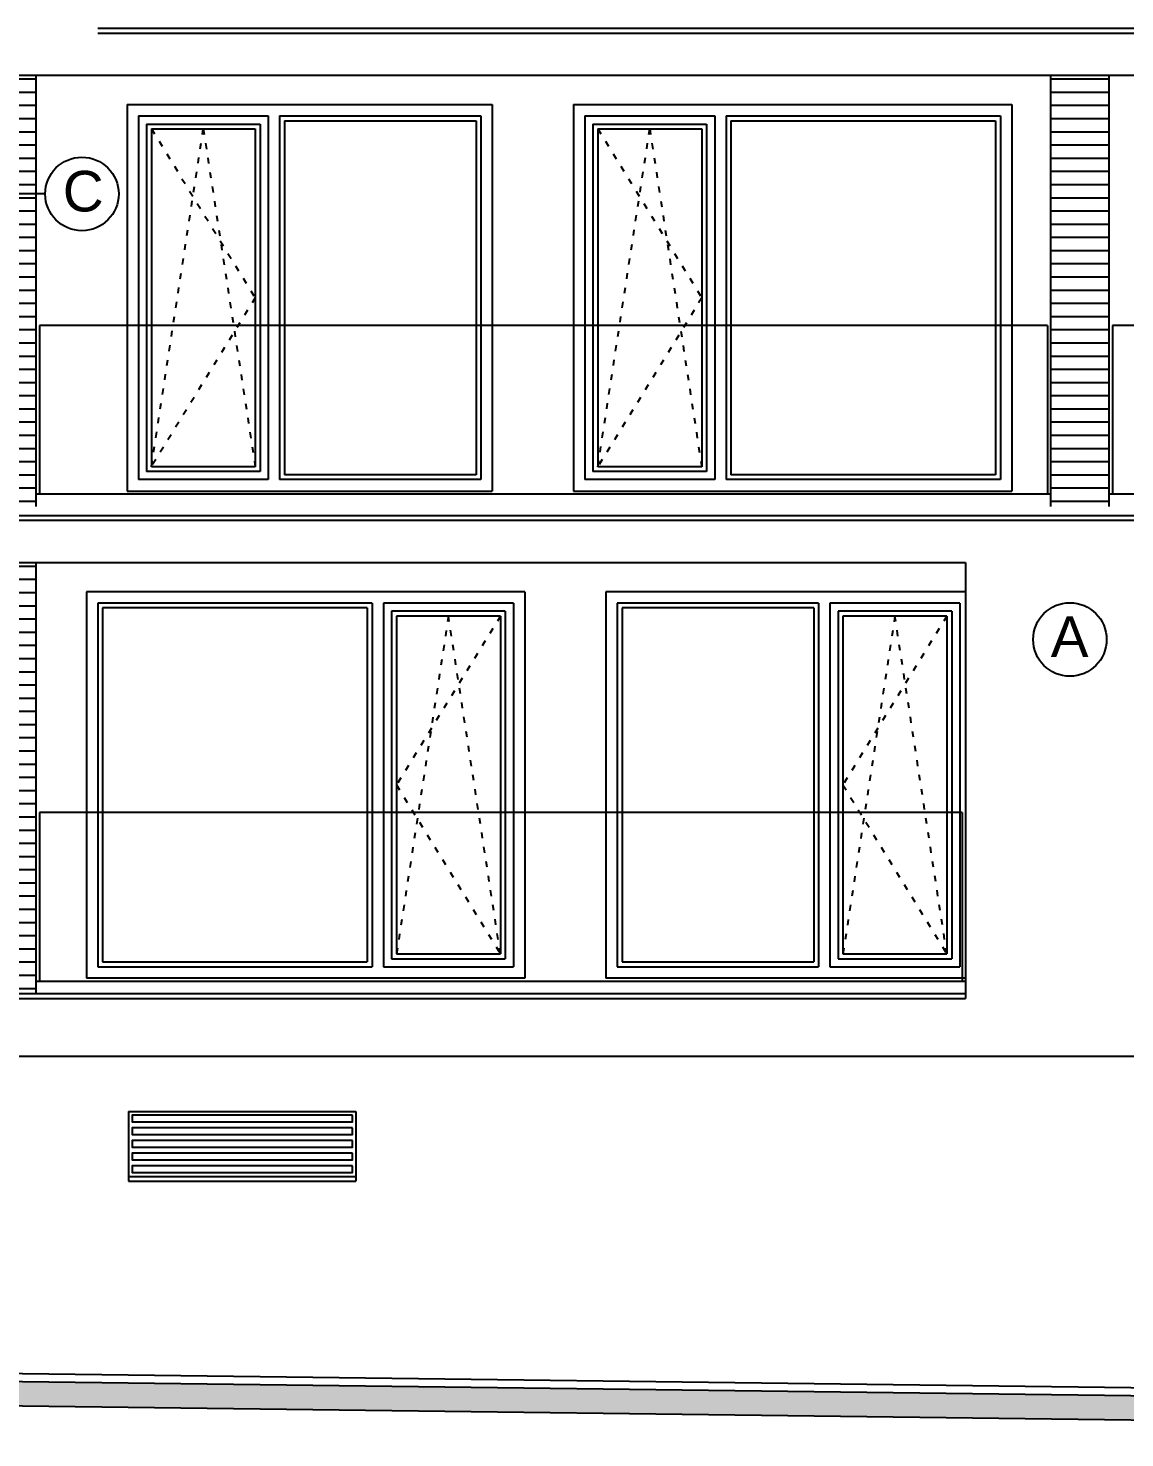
# Model space of a CAD drawing. Extents: x 3792242 to 5145247, y -1546315 to -1031918.
# Drawn here: x 4204283 to 4211037, y -1508836 to -1500156 of the extents above; entities that cross this region are included whole.
import ezdxf

# ---------------------------------------------------------------- set-up
doc = ezdxf.new("R2010")
doc.units = 0
doc.header["$MEASUREMENT"] = 0
doc.linetypes.add('ACAD_ISO03W100', pattern=[30, 12, -18])
for name, color, linetype in [('DVERE', 45, 'CONTINUOUS'), ('OKNÁ', 143, 'CONTINUOUS'), ('TENKÁ', 7, 'CONTINUOUS'), ('ZARIADENIE1', 145, 'CONTINUOUS')]:
    doc.layers.add(name, color=color, linetype=linetype)
doc.styles.add('ARIAL', font='arial.ttf')

msp = doc.modelspace()

# ---------------------------------------------------------------- hatches: boundary and pattern name
at = {"layer": 'DVERE'}
h = msp.add_hatch(dxfattribs=at)
h.set_pattern_fill('ANSI31', color=256, scale=650, angle=135)
h.set_pattern_definition([(180, (-817217.72, 32638.13), (-3e-14, -81.25), [])])
h.paths.add_polyline_path([(4203971.276, -1500445.641), (4203971.276, -1503025.641), (4203971.276, -1503100.371), (4204331.276, -1503100.371), (4204331.276, -1503025.641), (4204331.276, -1500445.641)])
h = msp.add_hatch(dxfattribs=at)
h.set_pattern_fill('ANSI31', color=256, scale=650, angle=135)
h.set_pattern_definition([(180, (-810607.72, 32638.13), (-3e-14, -81.25), [])])
h.paths.add_polyline_path([(4210581.276, -1500445.641), (4210581.276, -1503025.641), (4210581.276, -1503100.371), (4210941.276, -1503100.371), (4210941.276, -1503025.641), (4210941.276, -1500445.641)])
h = msp.add_hatch(dxfattribs=at)
h.set_pattern_fill('ANSI31', color=256, scale=650, angle=135)
h.set_pattern_definition([(180, (-817217.72, 29638.13), (-3e-14, -81.25), [])])
h.paths.add_polyline_path([(4203971.276, -1503445.641), (4203971.276, -1506025.641), (4203971.276, -1506100.371), (4204331.276, -1506100.371), (4204331.276, -1506025.641), (4204331.276, -1503445.641)])
at = {"layer": 'TENKÁ'}
h = msp.add_hatch(color=256, dxfattribs=at)
h.dxf.hatch_style = 1
h.paths.add_polyline_path([(4153458.095, -1507855.641), (4149572.724, -1507855.641), (4149572.724, -1508005.641), (4153457.156, -1508005.641), (4219749.915, -1508835.641), (4223236.85, -1508835.641), (4223236.85, -1508685.641), (4219750.854, -1508685.641)])

# ---------------------------------------------------------------- linework, layer by layer
at = {"layer": 'DVERE'}
for p, q in [((4204331.276, -1503100.371), (4204331.276, -1500445.641)), ((4210581.276, -1503100.371), (4210581.276, -1500445.641)), ((4210941.276, -1503100.371), (4210941.276, -1500445.641)), ((4204331.276, -1506100.371), (4204331.276, -1503445.641))]:
    msp.add_line(p, q, dxfattribs=at)
at = {"layer": 'OKNÁ'}
for p, q in [((4205861.276, -1500725.641), (4207041.276, -1500725.641)), ((4205861.276, -1500725.641), (4205861.276, -1502905.641)), ((4207041.276, -1500725.641), (4207041.276, -1502905.641)), ((4208611.276, -1500725.641), (4210241.276, -1500725.641)), ((4208611.276, -1500725.641), (4208611.276, -1502905.641)), ((4210241.276, -1500725.641), (4210241.276, -1502905.641)), ((4205041.276, -1500775.641), (4205041.276, -1502855.641)), ((4205041.276, -1500775.641), (4205681.276, -1500775.641)), ((4205681.276, -1500775.641), (4205681.276, -1502855.641)), ((4207791.276, -1500775.641), (4207791.276, -1502855.641)), ((4207791.276, -1500775.641), (4208431.276, -1500775.641)), ((4208431.276, -1500775.641), (4208431.276, -1502855.641)), ((4205681.276, -1502855.641), (4205041.276, -1502855.641)), ((4207041.276, -1502905.641), (4205861.276, -1502905.641)), ((4208431.276, -1502855.641), (4207791.276, -1502855.641)), ((4210241.276, -1502905.641), (4208611.276, -1502905.641)), ((4206371.276, -1503725.641), (4204741.276, -1503725.641)), ((4204741.276, -1503725.641), (4204741.276, -1505905.641)), ((4206371.276, -1503725.641), (4206371.276, -1505905.641)), ((4207191.276, -1503775.641), (4206551.276, -1503775.641)), ((4206551.276, -1503775.641), (4206551.276, -1505855.641)), ((4207191.276, -1503775.641), (4207191.276, -1505855.641)), ((4209121.276, -1503725.641), (4207941.276, -1503725.641)), ((4207941.276, -1503725.641), (4207941.276, -1505905.641)), ((4209121.276, -1503725.641), (4209121.276, -1505905.641)), ((4209941.276, -1503775.641), (4209301.276, -1503775.641)), ((4209301.276, -1503775.641), (4209301.276, -1505855.641)), ((4209941.276, -1503775.641), (4209941.276, -1505855.641)), ((4206551.276, -1505855.641), (4207191.276, -1505855.641)), ((4209301.276, -1505855.641), (4209941.276, -1505855.641)), ((4204741.276, -1505905.641), (4206371.276, -1505905.641)), ((4207941.276, -1505905.641), (4209121.276, -1505905.641))]:
    msp.add_line(p, q, dxfattribs=at)
at = {"layer": 'OKNÁ', "linetype": 'ACAD_ISO03W100', "ltscale": 3}
for p, q in [((4205041.276, -1500775.641), (4205681.276, -1501815.641)), ((4205041.276, -1502855.641), (4205361.276, -1500775.641)), ((4205361.276, -1500775.641), (4205681.276, -1502855.641)), ((4207791.276, -1500775.641), (4208431.276, -1501815.641)), ((4207791.276, -1502855.641), (4208111.276, -1500775.641)), ((4208111.276, -1500775.641), (4208431.276, -1502855.641)), ((4205681.276, -1501815.641), (4205041.276, -1502855.641)), ((4208431.276, -1501815.641), (4207791.276, -1502855.641)), ((4207191.276, -1503775.641), (4206551.276, -1504815.641)), ((4206871.276, -1503775.641), (4206551.276, -1505855.641)), ((4207191.276, -1505855.641), (4206871.276, -1503775.641)), ((4209941.276, -1503775.641), (4209301.276, -1504815.641)), ((4209621.276, -1503775.641), (4209301.276, -1505855.641)), ((4209941.276, -1505855.641), (4209621.276, -1503775.641)), ((4206551.276, -1504815.641), (4207191.276, -1505855.641)), ((4209301.276, -1504815.641), (4209941.276, -1505855.641))]:
    msp.add_line(p, q, dxfattribs=at)
at = {"layer": 'TENKÁ'}
for p, q in [((4204711.276, -1500155.641), (4219191.276, -1500155.641)), ((4204711.276, -1500185.641), (4219191.276, -1500185.641)), ((4198471.276, -1500445.641), (4219161.276, -1500445.641)), ((4204891.276, -1500625.641), (4207141.276, -1500625.641)), ((4204891.276, -1500625.641), (4204891.276, -1503005.641)), ((4207141.276, -1500625.641), (4207141.276, -1503005.641)), ((4207641.276, -1500625.641), (4210341.276, -1500625.641)), ((4207641.276, -1500625.641), (4207641.276, -1503005.641)), ((4210341.276, -1500625.641), (4210341.276, -1503005.641)), ((4204961.276, -1500695.641), (4205761.276, -1500695.641)), ((4204961.276, -1500695.641), (4204961.276, -1502935.641)), ((4205011.276, -1500745.641), (4205711.276, -1500745.641)), ((4205011.276, -1500745.641), (4205011.276, -1502885.641)), ((4205711.276, -1500745.641), (4205711.276, -1502885.641)), ((4205761.276, -1500695.641), (4205761.276, -1502935.641)), ((4205831.276, -1500695.641), (4207071.276, -1500695.641)), ((4205831.276, -1500695.641), (4205831.276, -1502935.641)), ((4207071.276, -1500695.641), (4207071.276, -1502935.641)), ((4207711.276, -1500695.641), (4208511.276, -1500695.641)), ((4207711.276, -1500695.641), (4207711.276, -1502935.641)), ((4207761.276, -1500745.641), (4208461.276, -1500745.641)), ((4207761.276, -1500745.641), (4207761.276, -1502885.641)), ((4208461.276, -1500745.641), (4208461.276, -1502885.641)), ((4208511.276, -1500695.641), (4208511.276, -1502935.641)), ((4208581.276, -1500695.641), (4210271.276, -1500695.641)), ((4208581.276, -1500695.641), (4208581.276, -1502935.641)), ((4210271.276, -1500695.641), (4210271.276, -1502935.641)), ((4205761.276, -1502935.641), (4204961.276, -1502935.641)), ((4205711.276, -1502885.641), (4205011.276, -1502885.641)), ((4207071.276, -1502935.641), (4205831.276, -1502935.641)), ((4208511.276, -1502935.641), (4207711.276, -1502935.641)), ((4208461.276, -1502885.641), (4207761.276, -1502885.641)), ((4210271.276, -1502935.641), (4208581.276, -1502935.641)), ((4204891.276, -1503005.641), (4207141.276, -1503005.641)), ((4207641.276, -1503005.641), (4210341.276, -1503005.641)), ((4198471.276, -1503155.641), (4219191.276, -1503155.641)), ((4198471.276, -1503185.641), (4219191.276, -1503185.641)), ((4185201.276, -1503445.641), (4210056.276, -1503445.641)), ((4210056.276, -1503445.641), (4210056.276, -1506130.371)), ((4207341.276, -1503625.641), (4204641.276, -1503625.641)), ((4204641.276, -1503625.641), (4204641.276, -1506005.641)), ((4207341.276, -1503625.641), (4207341.276, -1506005.641)), ((4210056.276, -1503625.641), (4207841.276, -1503625.641)), ((4207841.276, -1503625.641), (4207841.276, -1506005.641)), ((4206401.276, -1503695.641), (4204711.276, -1503695.641)), ((4204711.276, -1503695.641), (4204711.276, -1505935.641)), ((4206401.276, -1503695.641), (4206401.276, -1505935.641)), ((4207271.276, -1503695.641), (4206471.276, -1503695.641)), ((4206471.276, -1503695.641), (4206471.276, -1505935.641)), ((4207271.276, -1503695.641), (4207271.276, -1505935.641)), ((4209151.276, -1503695.641), (4207911.276, -1503695.641)), ((4207911.276, -1503695.641), (4207911.276, -1505935.641)), ((4209151.276, -1503695.641), (4209151.276, -1505935.641)), ((4210021.276, -1503695.641), (4209221.276, -1503695.641)), ((4209221.276, -1503695.641), (4209221.276, -1505935.641)), ((4210021.276, -1503695.641), (4210021.276, -1505935.641)), ((4207221.276, -1503745.641), (4206521.276, -1503745.641)), ((4206521.276, -1503745.641), (4206521.276, -1505885.641)), ((4207221.276, -1503745.641), (4207221.276, -1505885.641)), ((4209971.276, -1503745.641), (4209271.276, -1503745.641)), ((4209271.276, -1503745.641), (4209271.276, -1505885.641)), ((4209971.276, -1503745.641), (4209971.276, -1505885.641)), ((4206521.276, -1505885.641), (4207221.276, -1505885.641)), ((4209271.276, -1505885.641), (4209971.276, -1505885.641)), ((4204711.276, -1505935.641), (4206401.276, -1505935.641)), ((4206471.276, -1505935.641), (4207271.276, -1505935.641)), ((4207911.276, -1505935.641), (4209151.276, -1505935.641)), ((4209221.276, -1505935.641), (4210021.276, -1505935.641)), ((4207341.276, -1506005.641), (4204641.276, -1506005.641)), ((4210056.276, -1506005.641), (4207841.276, -1506005.641)), ((4185201.276, -1506100.371), (4210056.276, -1506100.371)), ((4185201.276, -1506130.371), (4210056.276, -1506130.371)), ((4171491.276, -1506485.641), (4219161.276, -1506485.641)), ((4219750.854, -1508685.641), (4153458.095, -1507855.641)), ((4219751.166, -1508635.641), (4153458.408, -1507805.641)), ((4219749.915, -1508835.641), (4153457.156, -1508005.641))]:
    msp.add_line(p, q, dxfattribs=at)
at = {"layer": 'TENKÁ', "ltscale": 0.25}
msp.add_line((4204387.585, -1501176.303), (4204123.525, -1501176.303), dxfattribs=at)
at = {"layer": 'TENKÁ', "color": 8}
for p, q in [((4210581.276, -1503025.641), (4204331.276, -1503025.641)), ((4219091.276, -1503025.641), (4210941.276, -1503025.641)), ((4210056.276, -1506025.641), (4204331.276, -1506025.641)), ((4204901.276, -1506825.641), (4204901.276, -1507255.641)), ((4204901.276, -1506825.641), (4206301.276, -1506825.641)), ((4206301.276, -1506825.641), (4206301.276, -1507255.641)), ((4204901.276, -1507225.641), (4206301.276, -1507225.641)), ((4204901.276, -1507255.641), (4206301.276, -1507255.641))]:
    msp.add_line(p, q, dxfattribs=at)
for points in [[(4206279.276, -1506848.391), (4204923.276, -1506848.391), (4204923.276, -1506890.891), (4206279.276, -1506890.891)], [(4206279.276, -1506926.391), (4204923.276, -1506926.391), (4204923.276, -1506968.891), (4206279.276, -1506968.891)], [(4206279.276, -1507004.391), (4204923.276, -1507004.391), (4204923.276, -1507046.891), (4206279.276, -1507046.891)], [(4206279.276, -1507082.391), (4204923.276, -1507082.391), (4204923.276, -1507124.891), (4206279.276, -1507124.891)], [(4206279.276, -1507160.391), (4204923.276, -1507160.391), (4204923.276, -1507202.891), (4206279.276, -1507202.891)]]:
    msp.add_lwpolyline(points, close=True, dxfattribs=at)
at = {"layer": 'TENKÁ', "ltscale": 0.25}
for centre in [(4204613.756, -1501176.303), (4210699.085, -1503919.871)]:
    msp.add_circle(centre, 226.172, dxfattribs=at)
at = {"layer": 'ZARIADENIE1'}
for p, q in [((4210561.276, -1501985.641), (4204351.276, -1501985.641)), ((4204351.276, -1501985.641), (4204351.276, -1503025.641)), ((4210561.276, -1501985.641), (4210561.276, -1503025.641)), ((4219078.276, -1501985.641), (4210961.276, -1501985.641)), ((4210961.276, -1501985.641), (4210961.276, -1503025.641)), ((4210036.276, -1504985.641), (4204351.276, -1504985.641)), ((4204351.276, -1504985.641), (4204351.276, -1506025.641)), ((4210036.276, -1504985.641), (4210036.276, -1506025.641))]:
    msp.add_line(p, q, dxfattribs=at)

# ---------------------------------------------------------------- texts
at = {"layer": 'TENKÁ', "lineweight": 40, "ltscale": 0.25, "style": 'ARIAL'}
for s, p in [('C', (4204495.569, -1501284.194)), ('A', (4210580.898, -1504027.762))]:
    msp.add_text(s, height=250, dxfattribs=at).set_placement(p)

doc.saveas('drawing.dxf')
